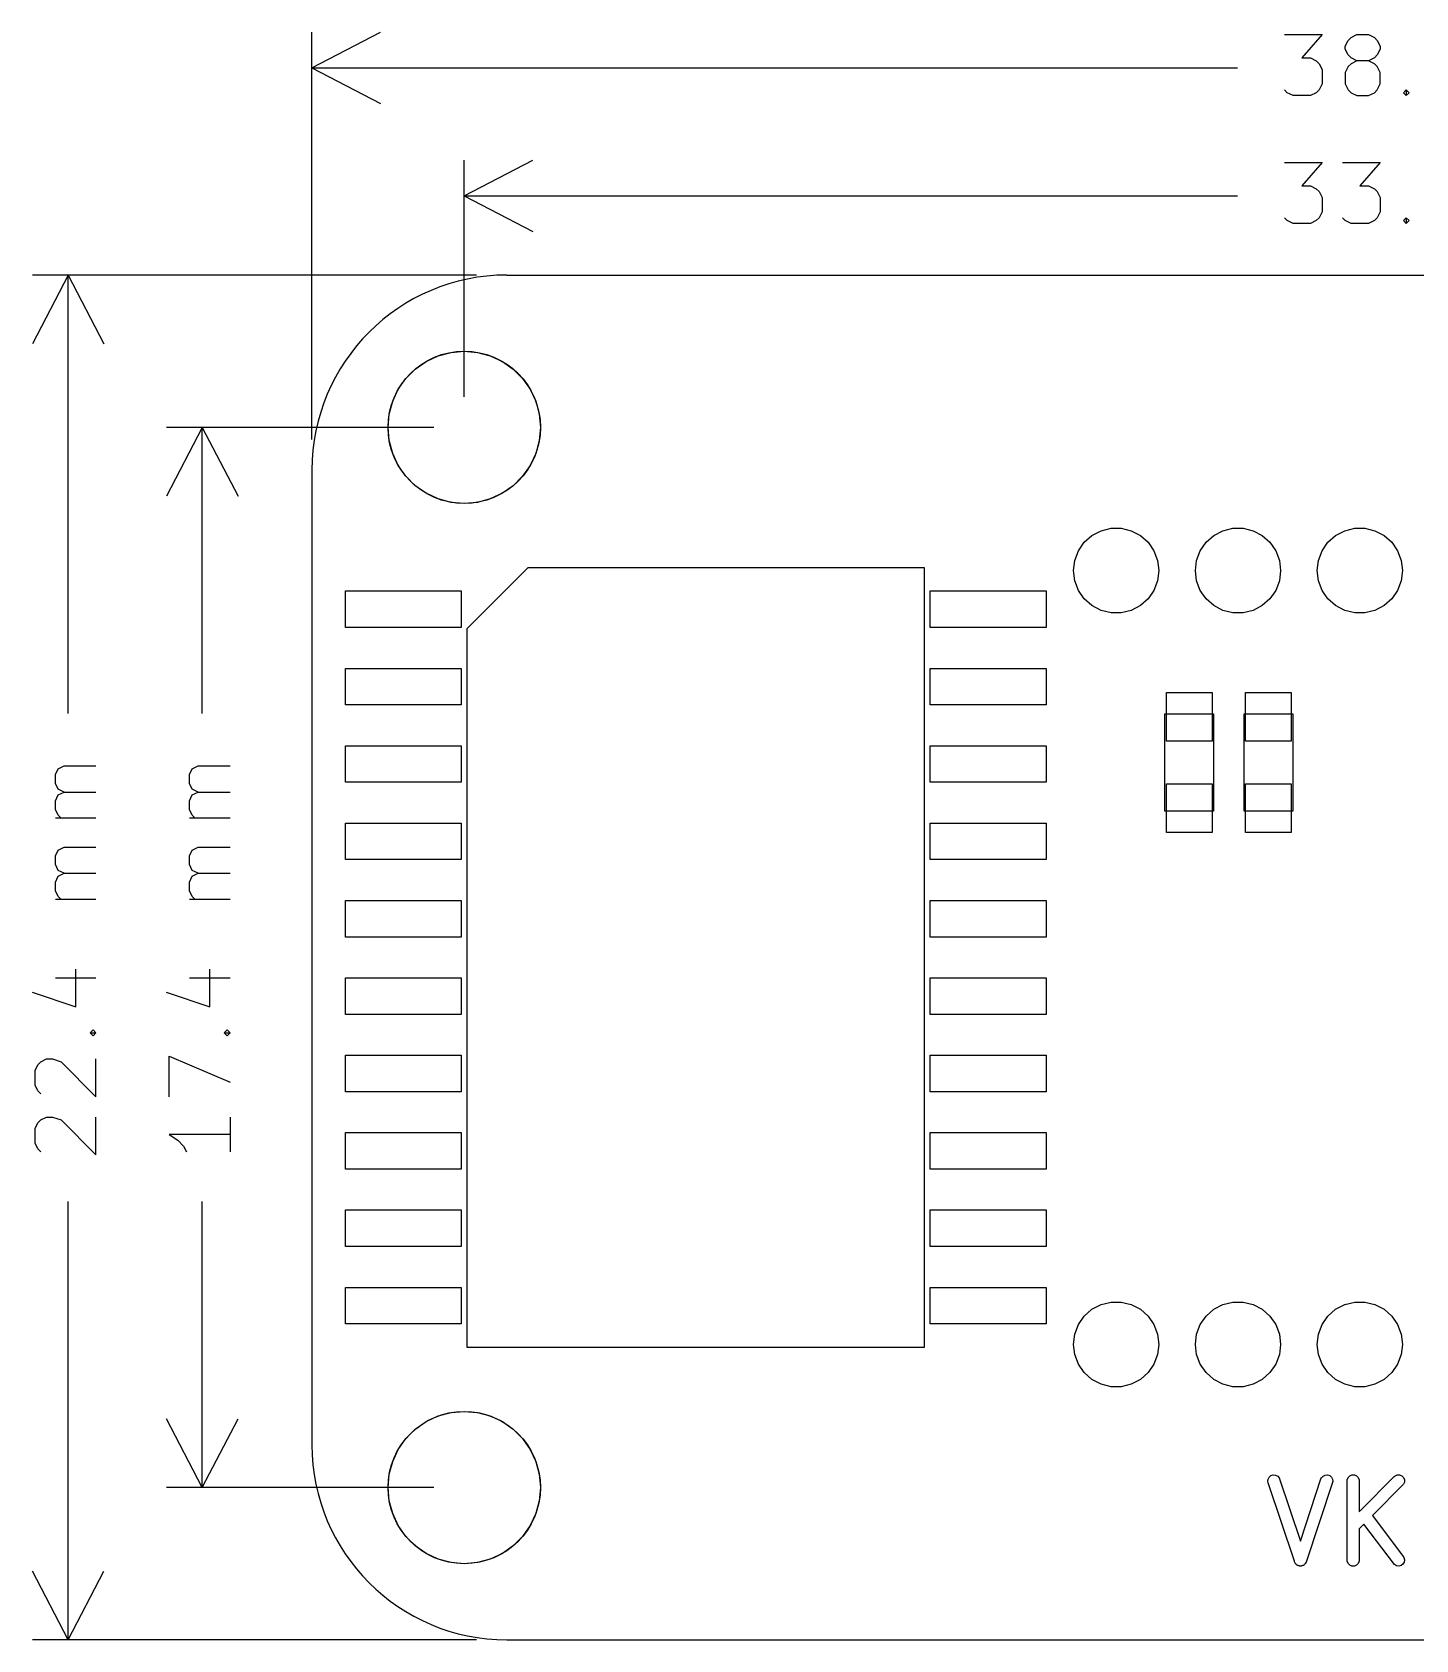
# Model space of a CAD drawing. Extents: x 127.7 to 175.3, y -113.7 to -87.3.
# Drawn here: x 127.71 to 150.42, y -113.7 to -87.31 of the extents above; entities that cross this region are included whole.
import ezdxf

# ---------------------------------------------------------------- set-up
doc = ezdxf.new("R2010")
doc.units = 0
doc.layers.add('BLACK', color=7, linetype='CONTINUOUS')

msp = doc.modelspace()

# ---------------------------------------------------------------- linework, layer by layer
at = {"layer": 'BLACK', "linetype": 'CONTINUOUS'}
for p, q in [((132.3, -87.9), (133.426504, -87.313579)), ((132.3, -94), (132.3, -87.31358)), ((148.261905, -87.354819), (148.880952, -87.354819)), ((148.880952, -87.354819), (148.547619, -87.735771)), ((149.261905, -87.545295), (149.309524, -87.450057)), ((149.261905, -87.592914), (149.261905, -87.545295)), ((149.309524, -87.688152), (149.261905, -87.592914)), ((149.309524, -87.450057), (149.357143, -87.402438)), ((149.357143, -87.402438), (149.452381, -87.354819)), ((149.452381, -87.354819), (149.642857, -87.354819)), ((149.642857, -87.354819), (149.738095, -87.402438)), ((149.738095, -87.402438), (149.785714, -87.450057)), ((149.785714, -87.450057), (149.833333, -87.545295)), ((149.833333, -87.592914), (149.785714, -87.688152)), ((149.833333, -87.545295), (149.833333, -87.592914)), ((148.547619, -87.735771), (148.690476, -87.735771)), ((148.690476, -87.735771), (148.785714, -87.78339)), ((148.785714, -87.78339), (148.833333, -87.831009)), ((148.833333, -87.831009), (148.880952, -87.926247)), ((149.357143, -87.735771), (149.309524, -87.688152)), ((149.357143, -87.831009), (149.309524, -87.878628)), ((149.452381, -87.78339), (149.357143, -87.735771)), ((149.452381, -87.78339), (149.357143, -87.831009)), ((149.642857, -87.78339), (149.452381, -87.78339)), ((149.738095, -87.735771), (149.642857, -87.78339)), ((149.738095, -87.831009), (149.642857, -87.78339)), ((149.785714, -87.688152), (149.738095, -87.735771)), ((149.785714, -87.878628), (149.738095, -87.831009)), ((132.3, -87.9), (147.494048, -87.9)), ((132.3, -87.9), (133.426504, -88.486421)), ((148.880952, -87.926247), (148.880952, -88.164342)), ((149.309524, -87.878628), (149.261905, -87.973866)), ((149.261905, -87.973866), (149.261905, -88.164342)), ((149.833333, -87.973866), (149.785714, -87.878628)), ((149.833333, -88.164342), (149.833333, -87.973866)), ((148.309524, -88.3072), (148.261905, -88.25958)), ((148.404762, -88.354819), (148.309524, -88.3072)), ((148.690476, -88.354819), (148.404762, -88.354819)), ((148.785714, -88.3072), (148.690476, -88.354819)), ((148.833333, -88.25958), (148.785714, -88.3072)), ((148.880952, -88.164342), (148.833333, -88.25958)), ((149.261905, -88.164342), (149.309524, -88.25958)), ((149.309524, -88.25958), (149.357143, -88.3072)), ((149.357143, -88.3072), (149.452381, -88.354819)), ((149.452381, -88.354819), (149.642857, -88.354819)), ((149.642857, -88.354819), (149.738095, -88.3072)), ((149.738095, -88.3072), (149.785714, -88.25958)), ((149.785714, -88.25958), (149.833333, -88.164342)), ((150.214286, -88.3072), (150.261905, -88.25958)), ((150.261905, -88.354819), (150.214286, -88.3072)), ((150.261905, -88.25958), (150.309524, -88.3072)), ((150.261905, -88.25958), (150.261905, -88.354819)), ((150.309524, -88.3072), (150.261905, -88.354819)), ((134.8, -90), (135.926504, -89.413579)), ((134.8, -93.3), (134.8, -89.41358)), ((148.261905, -89.454819), (148.880952, -89.454819)), ((148.880952, -89.454819), (148.547619, -89.835771)), ((149.214286, -89.454819), (149.833333, -89.454819)), ((149.833333, -89.454819), (149.5, -89.835771)), ((148.547619, -89.835771), (148.690476, -89.835771)), ((148.690476, -89.835771), (148.785714, -89.88339)), ((148.785714, -89.88339), (148.833333, -89.931009)), ((148.833333, -89.931009), (148.880952, -90.026247)), ((149.5, -89.835771), (149.642857, -89.835771)), ((149.642857, -89.835771), (149.738095, -89.88339)), ((149.738095, -89.88339), (149.785714, -89.931009)), ((149.785714, -89.931009), (149.833333, -90.026247)), ((134.8, -90), (147.494048, -90)), ((134.8, -90), (135.926504, -90.586421)), ((148.880952, -90.026247), (148.880952, -90.264342)), ((149.833333, -90.026247), (149.833333, -90.264342)), ((148.309524, -90.4072), (148.261905, -90.35958)), ((148.404762, -90.454819), (148.309524, -90.4072)), ((148.690476, -90.454819), (148.404762, -90.454819)), ((148.785714, -90.4072), (148.690476, -90.454819)), ((148.833333, -90.35958), (148.785714, -90.4072)), ((148.880952, -90.264342), (148.833333, -90.35958)), ((149.261905, -90.4072), (149.214286, -90.35958)), ((149.357143, -90.454819), (149.261905, -90.4072)), ((149.642857, -90.454819), (149.357143, -90.454819)), ((149.738095, -90.4072), (149.642857, -90.454819)), ((149.785714, -90.35958), (149.738095, -90.4072)), ((149.833333, -90.264342), (149.785714, -90.35958)), ((150.214286, -90.4072), (150.261905, -90.35958)), ((150.261905, -90.454819), (150.214286, -90.4072)), ((150.261905, -90.35958), (150.309524, -90.4072)), ((150.261905, -90.35958), (150.261905, -90.454819)), ((150.309524, -90.4072), (150.261905, -90.454819)), ((128.3, -91.3), (127.713579, -92.426504)), ((135, -91.3), (127.71358, -91.3)), ((128.3, -98.494048), (128.3, -91.3)), ((128.3, -91.3), (128.886421, -92.426504)), ((135.5, -91.3), (167.5, -91.3)), ((134.372475, -92.625384), (134.58294, -92.56899)), ((134.58294, -92.56899), (134.8, -92.55)), ((134.8, -92.55), (135.01706, -92.56899)), ((135.01706, -92.56899), (135.227525, -92.625384)), ((133.842444, -92.996515), (133.996515, -92.842444)), ((133.996515, -92.842444), (134.175, -92.717468)), ((134.175, -92.717468), (134.372475, -92.625384)), ((135.227525, -92.625384), (135.425, -92.717468)), ((135.425, -92.717468), (135.603485, -92.842444)), ((135.603485, -92.842444), (135.757556, -92.996515)), ((133.717468, -93.175), (133.842444, -92.996515)), ((135.757556, -92.996515), (135.882532, -93.175)), ((133.56899, -93.58294), (133.625384, -93.372475)), ((133.625384, -93.372475), (133.717468, -93.175)), ((135.882532, -93.175), (135.974616, -93.372475)), ((135.974616, -93.372475), (136.03101, -93.58294)), ((133.55, -93.8), (133.56899, -93.58294)), ((136.03101, -93.58294), (136.05, -93.8)), ((130.5, -93.8), (129.913579, -94.926504)), ((134.3, -93.8), (129.91358, -93.8)), ((130.5, -98.494048), (130.5, -93.8)), ((130.5, -93.8), (131.086421, -94.926504)), ((133.56899, -94.01706), (133.55, -93.8)), ((136.05, -93.8), (136.03101, -94.01706)), ((133.625384, -94.227525), (133.56899, -94.01706)), ((136.03101, -94.01706), (135.974616, -94.227525)), ((133.717468, -94.425), (133.625384, -94.227525)), ((133.842444, -94.603485), (133.717468, -94.425)), ((135.882532, -94.425), (135.757556, -94.603485)), ((135.974616, -94.227525), (135.882532, -94.425)), ((132.3, -94.5), (132.3, -110.5)), ((133.996515, -94.757556), (133.842444, -94.603485)), ((135.757556, -94.603485), (135.603485, -94.757556)), ((134.175, -94.882532), (133.996515, -94.757556)), ((134.372475, -94.974616), (134.175, -94.882532)), ((134.58294, -95.03101), (134.372475, -94.974616)), ((135.227525, -94.974616), (135.01706, -95.03101)), ((135.425, -94.882532), (135.227525, -94.974616)), ((135.603485, -94.757556), (135.425, -94.882532)), ((134.8, -95.05), (134.58294, -95.03101)), ((135.01706, -95.03101), (134.8, -95.05)), ((145.102355, -95.573911), (145.251777, -95.495489)), ((145.251777, -95.495489), (145.415624, -95.455104)), ((145.415624, -95.455104), (145.584376, -95.455104)), ((145.584376, -95.455104), (145.748223, -95.495489)), ((145.748223, -95.495489), (145.897645, -95.573911)), ((147.102355, -95.573911), (147.251777, -95.495489)), ((147.251777, -95.495489), (147.415624, -95.455104)), ((147.415624, -95.455104), (147.584376, -95.455104)), ((147.584376, -95.455104), (147.748223, -95.495489)), ((147.748223, -95.495489), (147.897645, -95.573911)), ((149.102355, -95.573911), (149.251777, -95.495489)), ((149.251777, -95.495489), (149.415624, -95.455104)), ((149.415624, -95.455104), (149.584376, -95.455104)), ((149.584376, -95.455104), (149.748223, -95.495489)), ((149.748223, -95.495489), (149.897645, -95.573911)), ((144.880181, -95.824694), (144.976042, -95.685814)), ((144.976042, -95.685814), (145.102355, -95.573911)), ((145.897645, -95.573911), (146.023958, -95.685814)), ((146.023958, -95.685814), (146.119819, -95.824694)), ((146.880181, -95.824694), (146.976042, -95.685814)), ((146.976042, -95.685814), (147.102355, -95.573911)), ((147.897645, -95.573911), (148.023958, -95.685814)), ((148.023958, -95.685814), (148.119819, -95.824694)), ((148.880181, -95.824694), (148.976042, -95.685814)), ((148.976042, -95.685814), (149.102355, -95.573911)), ((149.897645, -95.573911), (150.023958, -95.685814)), ((150.023958, -95.685814), (150.119819, -95.824694)), ((144.8, -96.15), (144.820341, -95.982479)), ((144.820341, -95.982479), (144.880181, -95.824694)), ((146.119819, -95.824694), (146.179659, -95.982479)), ((146.179659, -95.982479), (146.2, -96.15)), ((146.8, -96.15), (146.820341, -95.982479)), ((146.820341, -95.982479), (146.880181, -95.824694)), ((148.119819, -95.824694), (148.179659, -95.982479)), ((148.179659, -95.982479), (148.2, -96.15)), ((148.8, -96.15), (148.820341, -95.982479)), ((148.820341, -95.982479), (148.880181, -95.824694)), ((150.119819, -95.824694), (150.179659, -95.982479)), ((150.179659, -95.982479), (150.2, -96.15)), ((134.85, -97.1), (135.85, -96.1)), ((135.85, -96.1), (142.35, -96.1)), ((142.35, -96.1), (142.35, -108.9)), ((144.820341, -96.317521), (144.8, -96.15)), ((146.2, -96.15), (146.179659, -96.317521)), ((146.820341, -96.317521), (146.8, -96.15)), ((148.2, -96.15), (148.179659, -96.317521)), ((148.820341, -96.317521), (148.8, -96.15)), ((150.2, -96.15), (150.179659, -96.317521)), ((132.85, -97.085), (132.85, -96.485)), ((132.85, -96.485), (134.75, -96.485)), ((134.75, -96.485), (134.75, -97.085)), ((142.45, -97.085), (142.45, -96.485)), ((142.45, -96.485), (144.35, -96.485)), ((144.35, -96.485), (144.35, -97.085)), ((144.880181, -96.475306), (144.820341, -96.317521)), ((144.976042, -96.614186), (144.880181, -96.475306)), ((146.119819, -96.475306), (146.023958, -96.614186)), ((146.179659, -96.317521), (146.119819, -96.475306)), ((146.880181, -96.475306), (146.820341, -96.317521)), ((146.976042, -96.614186), (146.880181, -96.475306)), ((148.119819, -96.475306), (148.023958, -96.614186)), ((148.179659, -96.317521), (148.119819, -96.475306)), ((148.880181, -96.475306), (148.820341, -96.317521)), ((148.976042, -96.614186), (148.880181, -96.475306)), ((150.119819, -96.475306), (150.023958, -96.614186)), ((150.179659, -96.317521), (150.119819, -96.475306)), ((145.102355, -96.726089), (144.976042, -96.614186)), ((145.251777, -96.804511), (145.102355, -96.726089)), ((145.415624, -96.844896), (145.251777, -96.804511)), ((145.748223, -96.804511), (145.584376, -96.844896)), ((145.897645, -96.726089), (145.748223, -96.804511)), ((146.023958, -96.614186), (145.897645, -96.726089)), ((147.102355, -96.726089), (146.976042, -96.614186)), ((147.251777, -96.804511), (147.102355, -96.726089)), ((147.415624, -96.844896), (147.251777, -96.804511)), ((147.748223, -96.804511), (147.584376, -96.844896)), ((147.897645, -96.726089), (147.748223, -96.804511)), ((148.023958, -96.614186), (147.897645, -96.726089)), ((149.102355, -96.726089), (148.976042, -96.614186)), ((149.251777, -96.804511), (149.102355, -96.726089)), ((149.415624, -96.844896), (149.251777, -96.804511)), ((149.748223, -96.804511), (149.584376, -96.844896)), ((149.897645, -96.726089), (149.748223, -96.804511)), ((150.023958, -96.614186), (149.897645, -96.726089)), ((134.75, -97.085), (132.85, -97.085)), ((134.85, -108.9), (134.85, -97.1)), ((144.35, -97.085), (142.45, -97.085)), ((145.584376, -96.844896), (145.415624, -96.844896)), ((147.584376, -96.844896), (147.415624, -96.844896)), ((149.584376, -96.844896), (149.415624, -96.844896)), ((132.85, -98.355), (132.85, -97.755)), ((132.85, -97.755), (134.75, -97.755)), ((134.75, -97.755), (134.75, -98.355)), ((142.45, -98.355), (142.45, -97.755)), ((142.45, -97.755), (144.35, -97.755)), ((144.35, -97.755), (144.35, -98.355)), ((146.325, -98.95), (146.325, -98.15)), ((146.325, -98.15), (147.075, -98.15)), ((147.075, -98.15), (147.075, -98.95)), ((147.625, -98.95), (147.625, -98.15)), ((147.625, -98.15), (148.375, -98.15)), ((148.375, -98.15), (148.375, -98.95)), ((134.75, -98.355), (132.85, -98.355)), ((144.35, -98.355), (142.45, -98.355)), ((146.3, -98.5), (147.1, -98.5)), ((146.3, -100.1), (146.3, -98.5)), ((147.1, -98.5), (147.1, -100.1)), ((147.6, -98.5), (148.4, -98.5)), ((147.6, -100.1), (147.6, -98.5)), ((148.4, -98.5), (148.4, -100.1)), ((132.85, -99.625), (132.85, -99.025)), ((132.85, -99.025), (134.75, -99.025)), ((134.75, -99.025), (134.75, -99.625)), ((142.45, -99.625), (142.45, -99.025)), ((142.45, -99.025), (144.35, -99.025)), ((144.35, -99.025), (144.35, -99.625)), ((147.075, -98.95), (146.325, -98.95)), ((148.375, -98.95), (147.625, -98.95)), ((128.088152, -99.5), (128.135771, -99.404761)), ((128.135771, -99.404761), (128.231009, -99.357142)), ((128.231009, -99.357142), (128.754819, -99.357142)), ((130.288152, -99.5), (130.335771, -99.404761)), ((130.335771, -99.404761), (130.431009, -99.357142)), ((130.431009, -99.357142), (130.954819, -99.357142)), ((128.088152, -99.642857), (128.088152, -99.5)), ((128.135771, -99.738095), (128.088152, -99.642857)), ((128.231009, -99.785714), (128.135771, -99.738095)), ((130.288152, -99.642857), (130.288152, -99.5)), ((130.335771, -99.738095), (130.288152, -99.642857)), ((130.431009, -99.785714), (130.335771, -99.738095)), ((134.75, -99.625), (132.85, -99.625)), ((144.35, -99.625), (142.45, -99.625)), ((146.325, -100.45), (146.325, -99.65)), ((146.325, -99.65), (147.075, -99.65)), ((147.075, -99.65), (147.075, -100.45)), ((147.625, -100.45), (147.625, -99.65)), ((147.625, -99.65), (148.375, -99.65)), ((148.375, -99.65), (148.375, -100.45)), ((128.088152, -99.928571), (128.135771, -99.833333)), ((128.088152, -100.071428), (128.088152, -99.928571)), ((128.135771, -99.833333), (128.231009, -99.785714)), ((128.231009, -99.785714), (128.754819, -99.785714)), ((130.288152, -99.928571), (130.335771, -99.833333)), ((130.288152, -100.071428), (130.288152, -99.928571)), ((130.335771, -99.833333), (130.431009, -99.785714)), ((130.431009, -99.785714), (130.954819, -99.785714)), ((128.135771, -100.166666), (128.088152, -100.071428)), ((128.754819, -100.214285), (128.088152, -100.214285)), ((128.18339, -100.214285), (128.135771, -100.166666)), ((130.335771, -100.166666), (130.288152, -100.071428)), ((130.954819, -100.214285), (130.288152, -100.214285)), ((130.38339, -100.214285), (130.335771, -100.166666)), ((147.1, -100.1), (146.3, -100.1)), ((148.4, -100.1), (147.6, -100.1)), ((132.85, -100.895), (132.85, -100.295)), ((132.85, -100.295), (134.75, -100.295)), ((134.75, -100.295), (134.75, -100.895)), ((142.45, -100.895), (142.45, -100.295)), ((142.45, -100.295), (144.35, -100.295)), ((144.35, -100.295), (144.35, -100.895)), ((147.075, -100.45), (146.325, -100.45)), ((148.375, -100.45), (147.625, -100.45)), ((128.088152, -100.833333), (128.135771, -100.738094)), ((128.135771, -100.738094), (128.231009, -100.690475)), ((128.231009, -100.690475), (128.754819, -100.690475)), ((130.288152, -100.833333), (130.335771, -100.738094)), ((130.335771, -100.738094), (130.431009, -100.690475)), ((130.431009, -100.690475), (130.954819, -100.690475)), ((128.088152, -100.97619), (128.088152, -100.833333)), ((128.135771, -101.071428), (128.088152, -100.97619)), ((130.288152, -100.97619), (130.288152, -100.833333)), ((130.335771, -101.071428), (130.288152, -100.97619)), ((134.75, -100.895), (132.85, -100.895)), ((144.35, -100.895), (142.45, -100.895)), ((128.088152, -101.261904), (128.135771, -101.166666)), ((128.088152, -101.404761), (128.088152, -101.261904)), ((128.231009, -101.119047), (128.135771, -101.071428)), ((128.135771, -101.166666), (128.231009, -101.119047)), ((128.231009, -101.119047), (128.754819, -101.119047)), ((130.288152, -101.261904), (130.335771, -101.166666)), ((130.288152, -101.404761), (130.288152, -101.261904)), ((130.431009, -101.119047), (130.335771, -101.071428)), ((130.335771, -101.166666), (130.431009, -101.119047)), ((130.431009, -101.119047), (130.954819, -101.119047)), ((128.135771, -101.499999), (128.088152, -101.404761)), ((128.754819, -101.547618), (128.088152, -101.547618)), ((128.18339, -101.547618), (128.135771, -101.499999)), ((130.335771, -101.499999), (130.288152, -101.404761)), ((130.954819, -101.547618), (130.288152, -101.547618)), ((130.38339, -101.547618), (130.335771, -101.499999)), ((132.85, -102.165), (132.85, -101.565)), ((132.85, -101.565), (134.75, -101.565)), ((134.75, -101.565), (134.75, -102.165)), ((142.45, -102.165), (142.45, -101.565)), ((142.45, -101.565), (144.35, -101.565)), ((144.35, -101.565), (144.35, -102.165)), ((134.75, -102.165), (132.85, -102.165)), ((144.35, -102.165), (142.45, -102.165)), ((128.088152, -102.833333), (128.754819, -102.833333)), ((128.421485, -103.309523), (128.421485, -102.690476)), ((130.288152, -102.833333), (130.954819, -102.833333)), ((130.621485, -103.309523), (130.621485, -102.690476)), ((132.85, -103.435), (132.85, -102.835)), ((132.85, -102.835), (134.75, -102.835)), ((134.75, -102.835), (134.75, -103.435)), ((142.45, -103.435), (142.45, -102.835)), ((142.45, -102.835), (144.35, -102.835)), ((144.35, -102.835), (144.35, -103.435)), ((127.7072, -103.071428), (128.421485, -103.309523)), ((129.9072, -103.071428), (130.621485, -103.309523)), ((128.65958, -103.738094), (128.7072, -103.690475)), ((128.7072, -103.690475), (128.754819, -103.738094)), ((130.85958, -103.738094), (130.9072, -103.690475)), ((130.9072, -103.690475), (130.954819, -103.738094)), ((134.75, -103.435), (132.85, -103.435)), ((144.35, -103.435), (142.45, -103.435)), ((128.7072, -103.785713), (128.65958, -103.738094)), ((128.65958, -103.738094), (128.754819, -103.738094)), ((128.754819, -103.738094), (128.7072, -103.785713)), ((130.9072, -103.785713), (130.85958, -103.738094)), ((130.85958, -103.738094), (130.954819, -103.738094)), ((130.954819, -103.738094), (130.9072, -103.785713)), ((127.802438, -104.261904), (127.850057, -104.214285)), ((127.850057, -104.214285), (127.945295, -104.166666)), ((127.945295, -104.166666), (128.040533, -104.166666)), ((128.040533, -104.166666), (128.18339, -104.214285)), ((128.18339, -104.214285), (128.754819, -104.785713)), ((128.754819, -104.785713), (128.754819, -104.166666)), ((129.954819, -104.785713), (129.954819, -104.119047)), ((129.954819, -104.119047), (130.954819, -104.547618)), ((132.85, -104.705), (132.85, -104.105)), ((132.85, -104.105), (134.75, -104.105)), ((134.75, -104.105), (134.75, -104.705)), ((142.45, -104.705), (142.45, -104.105)), ((142.45, -104.105), (144.35, -104.105)), ((144.35, -104.105), (144.35, -104.705)), ((127.754819, -104.357142), (127.802438, -104.261904)), ((127.754819, -104.595237), (127.754819, -104.357142)), ((127.802438, -104.690475), (127.754819, -104.595237)), ((127.850057, -104.738094), (127.802438, -104.690475)), ((134.75, -104.705), (132.85, -104.705)), ((144.35, -104.705), (142.45, -104.705)), ((127.754819, -105.309523), (127.802438, -105.214285)), ((127.802438, -105.214285), (127.850057, -105.166666)), ((127.850057, -105.166666), (127.945295, -105.119047)), ((127.945295, -105.119047), (128.040533, -105.119047)), ((128.040533, -105.119047), (128.18339, -105.166666)), ((128.18339, -105.166666), (128.754819, -105.738094)), ((128.754819, -105.738094), (128.754819, -105.119047)), ((130.954819, -105.119047), (130.954819, -105.690475)), ((127.754819, -105.547618), (127.754819, -105.309523)), ((130.954819, -105.404761), (129.954819, -105.404761)), ((129.954819, -105.404761), (130.097676, -105.499999)), ((130.097676, -105.499999), (130.192914, -105.595237)), ((132.85, -105.975), (132.85, -105.375)), ((132.85, -105.375), (134.75, -105.375)), ((134.75, -105.375), (134.75, -105.975)), ((142.45, -105.975), (142.45, -105.375)), ((142.45, -105.375), (144.35, -105.375)), ((144.35, -105.375), (144.35, -105.975)), ((127.802438, -105.642856), (127.754819, -105.547618)), ((127.850057, -105.690475), (127.802438, -105.642856)), ((130.192914, -105.595237), (130.240533, -105.690475)), ((134.75, -105.975), (132.85, -105.975)), ((144.35, -105.975), (142.45, -105.975)), ((128.3, -113.7), (128.3, -106.505952)), ((130.5, -111.2), (130.5, -106.505952)), ((132.85, -107.245), (132.85, -106.645)), ((132.85, -106.645), (134.75, -106.645)), ((134.75, -106.645), (134.75, -107.245)), ((142.45, -107.245), (142.45, -106.645)), ((142.45, -106.645), (144.35, -106.645)), ((144.35, -106.645), (144.35, -107.245)), ((134.75, -107.245), (132.85, -107.245)), ((144.35, -107.245), (142.45, -107.245)), ((132.85, -108.515), (132.85, -107.915)), ((132.85, -107.915), (134.75, -107.915)), ((134.75, -107.915), (134.75, -108.515)), ((142.45, -108.515), (142.45, -107.915)), ((142.45, -107.915), (144.35, -107.915)), ((144.35, -107.915), (144.35, -108.515)), ((145.251777, -108.195489), (145.415624, -108.155104)), ((145.415624, -108.155104), (145.584376, -108.155104)), ((145.584376, -108.155104), (145.748223, -108.195489)), ((147.251777, -108.195489), (147.415624, -108.155104)), ((147.415624, -108.155104), (147.584376, -108.155104)), ((147.584376, -108.155104), (147.748223, -108.195489)), ((149.251777, -108.195489), (149.415624, -108.155104)), ((149.415624, -108.155104), (149.584376, -108.155104)), ((149.584376, -108.155104), (149.748223, -108.195489)), ((144.880181, -108.524694), (144.976042, -108.385814)), ((144.976042, -108.385814), (145.102355, -108.273911)), ((145.102355, -108.273911), (145.251777, -108.195489)), ((145.748223, -108.195489), (145.897645, -108.273911)), ((145.897645, -108.273911), (146.023958, -108.385814)), ((146.023958, -108.385814), (146.119819, -108.524694)), ((146.880181, -108.524694), (146.976042, -108.385814)), ((146.976042, -108.385814), (147.102355, -108.273911)), ((147.102355, -108.273911), (147.251777, -108.195489)), ((147.748223, -108.195489), (147.897645, -108.273911)), ((147.897645, -108.273911), (148.023958, -108.385814)), ((148.023958, -108.385814), (148.119819, -108.524694)), ((148.880181, -108.524694), (148.976042, -108.385814)), ((148.976042, -108.385814), (149.102355, -108.273911)), ((149.102355, -108.273911), (149.251777, -108.195489)), ((149.748223, -108.195489), (149.897645, -108.273911)), ((149.897645, -108.273911), (150.023958, -108.385814)), ((150.023958, -108.385814), (150.119819, -108.524694)), ((134.75, -108.515), (132.85, -108.515)), ((144.35, -108.515), (142.45, -108.515)), ((144.8, -108.85), (144.820341, -108.682479)), ((144.820341, -108.682479), (144.880181, -108.524694)), ((146.119819, -108.524694), (146.179659, -108.682479)), ((146.179659, -108.682479), (146.2, -108.85)), ((146.8, -108.85), (146.820341, -108.682479)), ((146.820341, -108.682479), (146.880181, -108.524694)), ((148.119819, -108.524694), (148.179659, -108.682479)), ((148.179659, -108.682479), (148.2, -108.85)), ((148.8, -108.85), (148.820341, -108.682479)), ((148.820341, -108.682479), (148.880181, -108.524694)), ((150.119819, -108.524694), (150.179659, -108.682479)), ((150.179659, -108.682479), (150.2, -108.85)), ((142.35, -108.9), (134.85, -108.9)), ((144.820341, -109.017521), (144.8, -108.85)), ((146.2, -108.85), (146.179659, -109.017521)), ((146.820341, -109.017521), (146.8, -108.85)), ((148.2, -108.85), (148.179659, -109.017521)), ((148.820341, -109.017521), (148.8, -108.85)), ((150.2, -108.85), (150.179659, -109.017521)), ((144.880181, -109.175306), (144.820341, -109.017521)), ((144.976042, -109.314186), (144.880181, -109.175306)), ((146.119819, -109.175306), (146.023958, -109.314186)), ((146.179659, -109.017521), (146.119819, -109.175306)), ((146.880181, -109.175306), (146.820341, -109.017521)), ((146.976042, -109.314186), (146.880181, -109.175306)), ((148.119819, -109.175306), (148.023958, -109.314186)), ((148.179659, -109.017521), (148.119819, -109.175306)), ((148.880181, -109.175306), (148.820341, -109.017521)), ((148.976042, -109.314186), (148.880181, -109.175306)), ((150.119819, -109.175306), (150.023958, -109.314186)), ((150.179659, -109.017521), (150.119819, -109.175306)), ((145.102355, -109.426089), (144.976042, -109.314186)), ((145.251777, -109.504511), (145.102355, -109.426089)), ((145.897645, -109.426089), (145.748223, -109.504511)), ((146.023958, -109.314186), (145.897645, -109.426089)), ((147.102355, -109.426089), (146.976042, -109.314186)), ((147.251777, -109.504511), (147.102355, -109.426089)), ((147.897645, -109.426089), (147.748223, -109.504511)), ((148.023958, -109.314186), (147.897645, -109.426089)), ((149.102355, -109.426089), (148.976042, -109.314186)), ((149.251777, -109.504511), (149.102355, -109.426089)), ((149.897645, -109.426089), (149.748223, -109.504511)), ((150.023958, -109.314186), (149.897645, -109.426089)), ((145.415624, -109.544896), (145.251777, -109.504511)), ((145.584376, -109.544896), (145.415624, -109.544896)), ((145.748223, -109.504511), (145.584376, -109.544896)), ((147.415624, -109.544896), (147.251777, -109.504511)), ((147.584376, -109.544896), (147.415624, -109.544896)), ((147.748223, -109.504511), (147.584376, -109.544896)), ((149.415624, -109.544896), (149.251777, -109.504511)), ((149.584376, -109.544896), (149.415624, -109.544896)), ((149.748223, -109.504511), (149.584376, -109.544896)), ((134.175, -110.117468), (134.372475, -110.025384)), ((134.372475, -110.025384), (134.58294, -109.96899)), ((134.58294, -109.96899), (134.8, -109.95)), ((134.8, -109.95), (135.01706, -109.96899)), ((135.01706, -109.96899), (135.227525, -110.025384)), ((135.227525, -110.025384), (135.425, -110.117468)), ((130.5, -111.2), (129.913579, -110.073496)), ((130.5, -111.2), (131.086421, -110.073496)), ((133.842444, -110.396515), (133.996515, -110.242444)), ((133.996515, -110.242444), (134.175, -110.117468)), ((135.425, -110.117468), (135.603485, -110.242444)), ((135.603485, -110.242444), (135.757556, -110.396515)), ((133.717468, -110.575), (133.842444, -110.396515)), ((135.757556, -110.396515), (135.882532, -110.575)), ((133.56899, -110.98294), (133.625384, -110.772475)), ((133.625384, -110.772475), (133.717468, -110.575)), ((135.882532, -110.575), (135.974616, -110.772475)), ((135.974616, -110.772475), (136.03101, -110.98294)), ((133.55, -111.2), (133.56899, -110.98294)), ((136.03101, -110.98294), (136.05, -111.2)), ((147.991261, -111.103511), (147.994027, -111.064591)), ((147.994027, -111.064591), (148.011477, -111.029692)), ((148.011477, -111.029692), (148.040953, -111.004127)), ((148.040953, -111.004127), (148.077969, -110.991789)), ((148.077969, -110.991789), (148.116889, -110.994555)), ((148.116889, -110.994555), (148.151788, -111.012005)), ((148.151788, -111.012005), (148.177353, -111.041481)), ((148.177353, -111.041481), (148.524374, -112.07777)), ((148.524374, -112.07777), (148.862275, -111.059381)), ((148.862275, -111.059381), (148.870267, -111.04148)), ((148.870267, -111.04148), (148.895832, -111.012004)), ((148.895832, -111.012004), (148.930731, -110.994555)), ((148.930731, -110.994555), (148.969651, -110.991788)), ((148.969651, -110.991788), (149.006666, -111.004127)), ((149.006666, -111.004127), (149.036143, -111.029692)), ((149.036143, -111.029692), (149.053592, -111.064591)), ((149.053592, -111.064591), (149.056358, -111.103511)), ((149.290476, -111.091004), (149.292397, -111.071495)), ((149.292397, -111.071495), (149.307329, -111.035447)), ((149.307329, -111.035447), (149.334919, -111.007857)), ((149.334919, -111.007857), (149.370967, -110.992925)), ((149.370967, -110.992925), (149.409985, -110.992925)), ((149.409985, -110.992925), (149.446033, -111.007857)), ((149.446033, -111.007857), (149.473623, -111.035447)), ((149.473623, -111.035447), (149.488555, -111.071495)), ((149.488555, -111.071495), (149.489318, -111.59566)), ((149.508867, -111.57604), (150.062622, -111.020294)), ((150.062622, -111.020294), (150.077775, -111.007857)), ((150.077775, -111.007857), (150.113824, -110.992926)), ((150.113824, -110.992926), (150.152842, -110.992926)), ((150.152842, -110.992926), (150.18889, -111.007857)), ((150.18889, -111.007857), (150.21648, -111.035447)), ((150.21648, -111.035447), (150.231411, -111.071495)), ((150.231411, -111.071495), (150.231411, -111.110513)), ((134.3, -111.2), (129.91358, -111.2)), ((133.56899, -111.41706), (133.55, -111.2)), ((136.05, -111.2), (136.03101, -111.41706)), ((147.995608, -111.122627), (147.991261, -111.103511)), ((148.426866, -112.410467), (147.995608, -111.122627)), ((149.056358, -111.103511), (148.618677, -112.422627)), ((149.292397, -112.410513), (149.290476, -111.091004)), ((150.21648, -111.146562), (149.706631, -111.658244)), ((150.231411, -111.110513), (150.21648, -111.146562)), ((133.625384, -111.627525), (133.56899, -111.41706)), ((136.03101, -111.41706), (135.974616, -111.627525)), ((149.489318, -111.59566), (149.499097, -111.585846)), ((149.499097, -111.585846), (149.501736, -111.581389)), ((149.501736, -111.581389), (149.508867, -111.57604)), ((133.717468, -111.825), (133.625384, -111.627525)), ((133.842444, -112.003485), (133.717468, -111.825)), ((135.882532, -111.825), (135.757556, -112.003485)), ((135.974616, -111.627525), (135.882532, -111.825)), ((149.565377, -111.800007), (149.489726, -111.87593)), ((149.489726, -111.87593), (149.490476, -112.391004)), ((150.066575, -112.465459), (149.565377, -111.800007)), ((149.706631, -111.658244), (150.213333, -112.331004)), ((133.996515, -112.157556), (133.842444, -112.003485)), ((135.757556, -112.003485), (135.603485, -112.157556)), ((134.175, -112.282532), (133.996515, -112.157556)), ((134.372475, -112.374616), (134.175, -112.282532)), ((134.58294, -112.43101), (134.372475, -112.374616)), ((135.227525, -112.374616), (135.01706, -112.43101)), ((135.425, -112.282532), (135.227525, -112.374616)), ((135.603485, -112.157556), (135.425, -112.282532)), ((149.490476, -112.391004), (149.488555, -112.410513)), ((150.213333, -112.331004), (150.223502, -112.347764)), ((150.223502, -112.347764), (150.233185, -112.385562)), ((150.233185, -112.385562), (150.227667, -112.424188)), ((128.3, -113.7), (127.713579, -112.573496)), ((128.3, -113.7), (128.886421, -112.573496)), ((134.8, -112.45), (134.58294, -112.43101)), ((135.01706, -112.43101), (134.8, -112.45)), ((148.42736, -112.417417), (148.426866, -112.410467)), ((148.43291, -112.428516), (148.42736, -112.417417)), ((148.436932, -112.440527), (148.43291, -112.428516)), ((148.441616, -112.445927), (148.436932, -112.440527)), ((148.44481, -112.452315), (148.441616, -112.445927)), ((148.454279, -112.460528), (148.44481, -112.452315)), ((148.462497, -112.470003), (148.454279, -112.460528)), ((148.468886, -112.473197), (148.462497, -112.470003)), ((148.474286, -112.477881), (148.468886, -112.473197)), ((148.486183, -112.481846), (148.474286, -112.477881)), ((148.497396, -112.487453), (148.486183, -112.481846)), ((148.504523, -112.487959), (148.497396, -112.487453)), ((148.511302, -112.490219), (148.504523, -112.487959)), ((148.523809, -112.48933), (148.511302, -112.490219)), ((148.536316, -112.490219), (148.523809, -112.48933)), ((148.543094, -112.487959), (148.536316, -112.490219)), ((148.550222, -112.487453), (148.543094, -112.487959)), ((148.561437, -112.481844), (148.550222, -112.487453)), ((148.573332, -112.47788), (148.561437, -112.481844)), ((148.57873, -112.473198), (148.573332, -112.47788)), ((148.58512, -112.470003), (148.57873, -112.473198)), ((148.593336, -112.460529), (148.58512, -112.470003)), ((148.602808, -112.452315), (148.593336, -112.460529)), ((148.606001, -112.445927), (148.602808, -112.452315)), ((148.610686, -112.440527), (148.606001, -112.445927)), ((148.618677, -112.422627), (148.610686, -112.440527)), ((149.307329, -112.446561), (149.292397, -112.410513)), ((149.334919, -112.474151), (149.307329, -112.446561)), ((149.370967, -112.489083), (149.334919, -112.474151)), ((149.409985, -112.489083), (149.370967, -112.489083)), ((149.446033, -112.474151), (149.409985, -112.489083)), ((149.473623, -112.446561), (149.446033, -112.474151)), ((149.488555, -112.410513), (149.473623, -112.446561)), ((150.10015, -112.485338), (150.066575, -112.465459)), ((150.138776, -112.490856), (150.10015, -112.485338)), ((150.176573, -112.481173), (150.138776, -112.490856)), ((150.207788, -112.457762), (150.176573, -112.481173)), ((150.227667, -112.424188), (150.207788, -112.457762)), ((135, -113.7), (127.71358, -113.7)), ((135.5, -113.7), (167.5, -113.7))]:
    msp.add_line(p, q, dxfattribs=at)
at = {"layer": 'BLACK'}
for centre in [(134.8, -93.8), (134.8, -111.2)]:
    msp.add_circle(centre, 1.25, dxfattribs=at)
for centre, start, end in [((135.5, -94.5), 90, 180), ((135.5, -110.5), -180, -90)]:
    msp.add_arc(centre, 3.2, start, end, dxfattribs=at)

doc.saveas('drawing.dxf')
